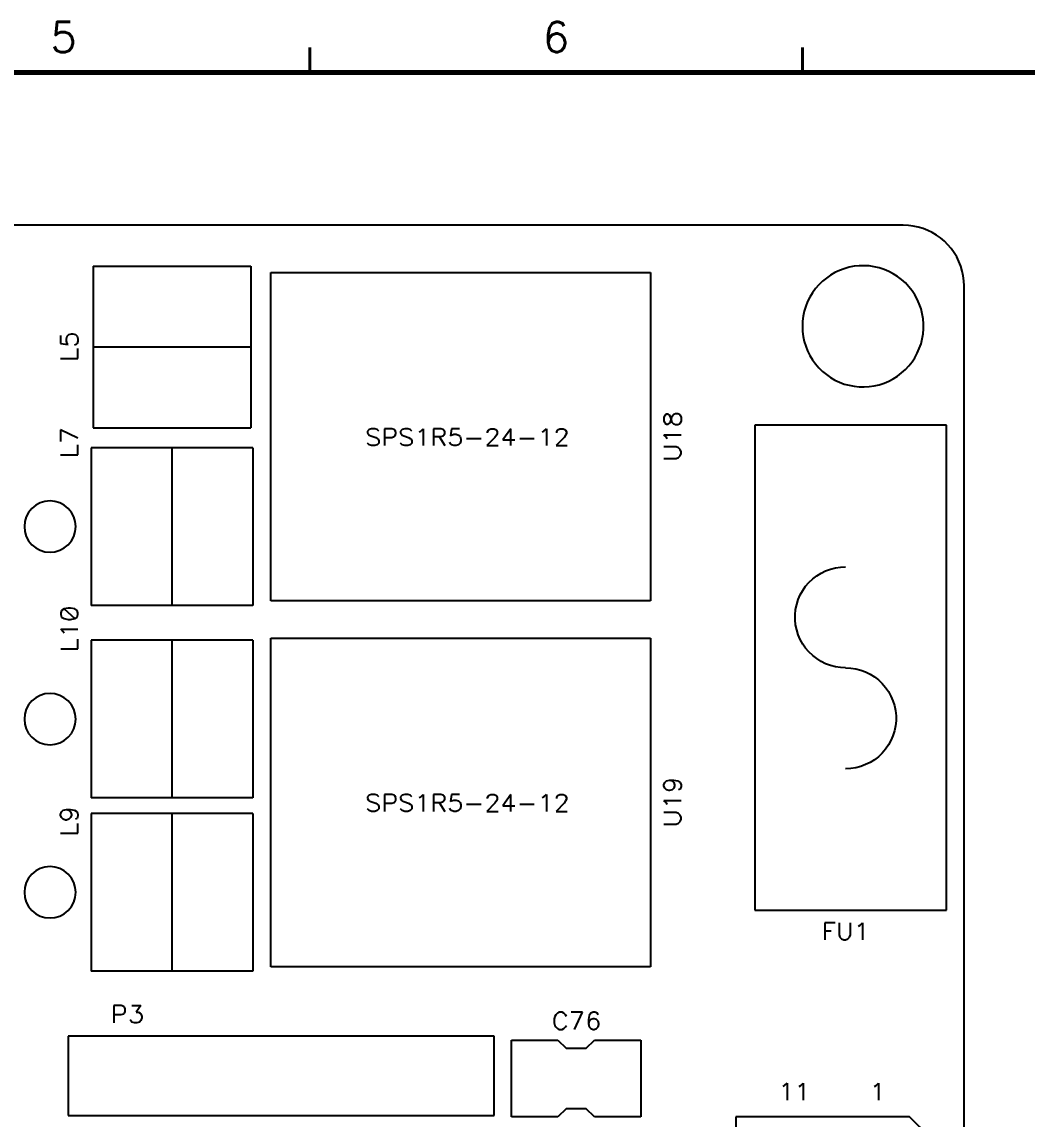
# Model space of a CAD drawing. Extents: x 295 to 953, y 10 to 290.
# Drawn here: x 707.2 to 806.7, y 181.4 to 290 of the extents above; entities that cross this region are included whole.
import ezdxf
from ezdxf.enums import TextEntityAlignment as Align

# ---------------------------------------------------------------- set-up
doc = ezdxf.new("R2010")
doc.units = 0
doc.header["$LTSCALE"] = 5
doc.header["$MEASUREMENT"] = 0
doc.layers.get('0').update_dxf_attribs({"linetype": 'CONTINUOUS', "lineweight": 25})
for name, color, linetype in [('130409_DV-DPH-A6_TSK', 10, 'CONTINUOUS'), ('문자', 4, 'CONTINUOUS'), ('테두리', 3, 'CONTINUOUS')]:
    doc.layers.add(name, color=color, linetype=linetype)
doc.styles.get("Standard").update_dxf_attribs({"font": 'simplex.shx'})

# ---------------------------------------------------------------- blocks, each defined once
blk = doc.blocks.new('C')
at = {"layer": '테두리'}
for points, const_width in [([(258.75, 287.5), (258.75, 285)], 0.3), ([(307.5, 287.5), (307.5, 285)], 0.3), ([(15, 285), (15, 15), (405, 15), (405, 285), (15, 285)], 0.5)]:
    blk.add_lwpolyline(points, dxfattribs=dict(at, const_width=const_width))
at = {"layer": '문자'}
for s, p in [('5', (234.38, 288.5)), ('6', (283.12, 288.5))]:
    blk.add_text(s, height=3, dxfattribs=at).set_placement(p, align=Align.MIDDLE)

msp = doc.modelspace()

# ---------------------------------------------------------------- linework, layer by layer
at = {"layer": '130409_DV-DPH-A6_TSK', "color": 7}
for p, q in [((794.47, 269.88), (586.48, 269.88)), ((794.47, 269.88), (586.48, 269.88)), ((794.97, 269.86), (794.47, 269.88)), ((794.97, 269.86), (794.47, 269.88)), ((795.46, 269.8), (794.97, 269.86)), ((795.46, 269.8), (794.97, 269.86)), ((795.95, 269.69), (795.46, 269.8)), ((795.95, 269.69), (795.46, 269.8)), ((796.42, 269.56), (795.95, 269.69)), ((796.42, 269.56), (795.95, 269.69)), ((796.89, 269.37), (796.42, 269.56)), ((796.89, 269.37), (796.42, 269.56)), ((797.33, 269.16), (796.89, 269.37)), ((797.33, 269.16), (796.89, 269.37)), ((797.75, 268.9), (797.33, 269.16)), ((797.75, 268.9), (797.33, 269.16)), ((798.16, 268.62), (797.75, 268.9)), ((798.16, 268.62), (797.75, 268.9)), ((798.54, 268.29), (798.16, 268.62)), ((798.54, 268.29), (798.16, 268.62)), ((798.89, 267.94), (798.54, 268.29)), ((798.89, 267.94), (798.54, 268.29)), ((799.21, 267.57), (798.89, 267.94)), ((799.21, 267.57), (798.89, 267.94)), ((799.5, 267.16), (799.21, 267.57)), ((799.5, 267.16), (799.21, 267.57)), ((799.75, 266.74), (799.5, 267.16)), ((799.75, 266.74), (799.5, 267.16)), ((799.97, 266.29), (799.75, 266.74)), ((799.97, 266.29), (799.75, 266.74)), ((800.15, 265.83), (799.97, 266.29)), ((800.15, 265.83), (799.97, 266.29)), ((714.28, 265.84), (729.88, 265.84)), ((714.28, 265.84), (714.28, 249.84)), ((729.88, 265.84), (729.88, 249.84)), ((731.86, 232.7), (731.86, 265.21)), ((731.86, 265.21), (769.45, 265.21)), ((769.45, 265.21), (769.45, 232.7)), ((787.26, 264.94), (786.85, 264.66)), ((787.7, 265.2), (787.26, 264.94)), ((788.15, 265.41), (787.7, 265.2)), ((788.62, 265.58), (788.15, 265.41)), ((789.1, 265.72), (788.62, 265.58)), ((789.6, 265.82), (789.1, 265.72)), ((790.1, 265.87), (789.6, 265.82)), ((790.6, 265.88), (790.1, 265.87)), ((791.1, 265.85), (790.6, 265.88)), ((791.6, 265.77), (791.1, 265.85)), ((792.09, 265.66), (791.6, 265.77)), ((792.57, 265.5), (792.09, 265.66)), ((793.03, 265.31), (792.57, 265.5)), ((793.48, 265.08), (793.03, 265.31)), ((793.9, 264.81), (793.48, 265.08)), ((800.29, 265.35), (800.15, 265.83)), ((800.29, 265.35), (800.15, 265.83)), ((800.39, 264.87), (800.29, 265.35)), ((800.39, 264.87), (800.29, 265.35)), ((786.1, 263.99), (785.77, 263.61)), ((786.46, 264.34), (786.1, 263.99)), ((786.85, 264.66), (786.46, 264.34)), ((794.3, 264.5), (793.9, 264.81)), ((794.67, 264.17), (794.3, 264.5)), ((795.02, 263.8), (794.67, 264.17)), ((800.46, 264.37), (800.39, 264.87)), ((800.46, 264.37), (800.39, 264.87)), ((800.48, 263.88), (800.46, 264.37)), ((800.48, 263.88), (800.46, 264.37)), ((800.48, 75.88), (800.48, 263.88)), ((800.48, 75.88), (800.48, 263.88)), ((785.22, 262.77), (784.99, 262.32)), ((785.48, 263.2), (785.22, 262.77)), ((785.77, 263.61), (785.48, 263.2)), ((795.33, 263.4), (795.02, 263.8)), ((795.61, 262.99), (795.33, 263.4)), ((795.85, 262.55), (795.61, 262.99)), ((784.81, 261.86), (784.66, 261.37)), ((784.99, 262.32), (784.81, 261.86)), ((796.05, 262.09), (795.85, 262.55)), ((796.22, 261.61), (796.05, 262.09)), ((784.56, 260.88), (784.5, 260.38)), ((784.66, 261.37), (784.56, 260.88)), ((796.34, 261.13), (796.22, 261.61)), ((796.43, 260.63), (796.34, 261.13)), ((796.47, 260.13), (796.43, 260.63)), ((784.5, 260.38), (784.48, 259.88)), ((784.48, 259.88), (784.5, 259.38)), ((796.43, 259.13), (796.47, 259.63)), ((796.47, 259.63), (796.47, 260.13)), ((711.06, 258.98), (711.06, 258.17)), ((711.64, 258.65), (711.72, 258.9)), ((711.64, 258.41), (711.64, 258.65)), ((711.72, 258.17), (711.64, 258.41)), ((711.72, 258.9), (711.88, 259.06)), ((711.88, 259.06), (712.13, 259.14)), ((712.13, 259.14), (712.29, 259.14)), ((712.29, 259.14), (712.53, 259.06)), ((712.53, 259.06), (712.69, 258.9)), ((712.69, 258.9), (712.78, 258.65)), ((712.78, 258.41), (712.69, 258.17)), ((712.78, 258.65), (712.78, 258.41)), ((784.5, 259.38), (784.56, 258.88)), ((784.56, 258.88), (784.66, 258.39)), ((796.22, 258.15), (796.34, 258.63)), ((796.34, 258.63), (796.43, 259.13)), ((711.06, 258.17), (711.8, 258.09)), ((711.8, 258.09), (711.72, 258.17)), ((712.61, 258.09), (712.45, 258)), ((712.69, 258.17), (712.61, 258.09)), ((712.78, 256.7), (712.78, 257.67)), ((714.28, 257.84), (729.88, 257.84)), ((784.66, 258.39), (784.81, 257.91)), ((784.81, 257.91), (784.99, 257.44)), ((784.99, 257.44), (785.22, 256.99)), ((795.85, 257.21), (796.05, 257.67)), ((796.05, 257.67), (796.22, 258.15)), ((711.06, 256.7), (712.78, 256.7)), ((785.22, 256.99), (785.48, 256.56)), ((785.48, 256.56), (785.77, 256.15)), ((795.02, 255.96), (795.33, 256.35)), ((795.33, 256.35), (795.61, 256.77)), ((795.61, 256.77), (795.85, 257.21)), ((785.77, 256.15), (786.1, 255.77)), ((786.1, 255.77), (786.46, 255.42)), ((786.46, 255.42), (786.85, 255.1)), ((793.9, 254.95), (794.3, 255.26)), ((794.3, 255.26), (794.67, 255.59)), ((794.67, 255.59), (795.02, 255.96)), ((786.85, 255.1), (787.26, 254.81)), ((787.26, 254.81), (787.7, 254.56)), ((787.7, 254.56), (788.15, 254.35)), ((788.15, 254.35), (788.62, 254.17)), ((788.62, 254.17), (789.1, 254.04)), ((791.6, 253.99), (792.09, 254.1)), ((792.09, 254.1), (792.57, 254.26)), ((792.57, 254.26), (793.03, 254.45)), ((793.03, 254.45), (793.48, 254.68)), ((793.48, 254.68), (793.9, 254.95)), ((789.1, 254.04), (789.6, 253.95)), ((789.6, 253.95), (790.1, 253.89)), ((790.1, 253.89), (790.6, 253.88)), ((790.6, 253.88), (791.1, 253.91)), ((791.1, 253.91), (791.6, 253.99)), ((770.86, 251.09), (770.78, 250.85)), ((770.78, 250.85), (770.78, 250.52)), ((771.02, 251.17), (770.86, 251.09)), ((771.18, 251.17), (771.02, 251.17)), ((771.34, 251.09), (771.18, 251.17)), ((771.42, 250.93), (771.34, 251.09)), ((771.51, 250.6), (771.42, 250.93)), ((771.51, 250.77), (771.59, 251)), ((771.59, 251), (771.75, 251.17)), ((771.75, 251.17), (771.91, 251.25)), ((771.91, 251.25), (772.15, 251.25)), ((772.15, 251.25), (772.31, 251.17)), ((772.31, 251.17), (772.39, 251.09)), ((772.39, 251.09), (772.48, 250.85)), ((772.48, 250.85), (772.48, 250.52)), ((714.28, 249.84), (729.88, 249.84)), ((741.85, 249.75), (741.61, 249.67)), ((742.16, 249.75), (741.85, 249.75)), ((742.4, 249.67), (742.16, 249.75)), ((743.84, 249.75), (743.12, 249.75)), ((743.12, 249.75), (743.12, 248.08)), ((744.08, 249.67), (743.84, 249.75)), ((745.12, 249.75), (744.88, 249.67)), ((745.44, 249.75), (745.12, 249.75)), ((745.67, 249.67), (745.44, 249.75)), ((746.71, 249.51), (746.95, 249.75)), ((746.95, 249.75), (746.95, 248.08)), ((748.7, 249.75), (747.98, 249.75)), ((747.98, 249.75), (747.98, 248.08)), ((748.94, 249.67), (748.7, 249.75)), ((749.74, 249.75), (749.66, 249.03)), ((750.53, 249.75), (749.74, 249.75)), ((753.48, 249.67), (753.64, 249.75)), ((753.64, 249.75), (753.96, 249.75)), ((753.96, 249.75), (754.12, 249.67)), ((755.63, 249.75), (754.84, 248.64)), ((755.63, 248.08), (755.63, 249.75)), ((758.9, 249.51), (759.14, 249.75)), ((759.14, 249.75), (759.14, 248.08)), ((760.33, 249.67), (760.49, 249.75)), ((760.49, 249.75), (760.81, 249.75)), ((760.81, 249.75), (760.97, 249.67)), ((770.78, 250.52), (770.86, 250.28)), ((770.86, 250.28), (771.02, 250.2)), ((771.02, 250.2), (771.18, 250.2)), ((771.18, 250.2), (771.34, 250.28)), ((771.34, 250.28), (771.42, 250.44)), ((771.42, 250.44), (771.51, 250.77)), ((771.59, 250.36), (771.51, 250.6)), ((771.75, 250.2), (771.59, 250.36)), ((771.91, 250.12), (771.75, 250.2)), ((772.15, 250.12), (771.91, 250.12)), ((772.31, 250.2), (772.15, 250.12)), ((772.39, 250.28), (772.31, 250.2)), ((772.48, 250.52), (772.39, 250.28)), ((779.76, 250.09), (779.76, 202.09)), ((798.75, 250.09), (779.76, 250.09)), ((798.75, 202.09), (798.75, 250.09)), ((712.78, 248.8), (711.06, 249.62)), ((711.06, 249.62), (711.06, 248.48)), ((741.61, 249.67), (741.45, 249.51)), ((741.45, 249.51), (741.45, 249.35)), ((741.45, 249.35), (741.53, 249.2)), ((741.53, 249.2), (741.61, 249.11)), ((741.61, 249.11), (741.77, 249.03)), ((741.77, 249.03), (742.25, 248.88)), ((742.25, 248.88), (742.4, 248.79)), ((742.57, 249.51), (742.4, 249.67)), ((742.4, 248.79), (742.48, 248.72)), ((742.48, 248.72), (742.57, 248.56)), ((743.12, 248.88), (743.84, 248.88)), ((743.84, 248.88), (744.08, 248.96)), ((744.16, 249.59), (744.08, 249.67)), ((744.08, 248.96), (744.16, 249.03)), ((744.24, 249.43), (744.16, 249.59)), ((744.16, 249.03), (744.24, 249.2)), ((744.24, 249.2), (744.24, 249.43)), ((744.88, 249.67), (744.71, 249.51)), ((744.71, 249.51), (744.71, 249.35)), ((744.71, 249.35), (744.8, 249.2)), ((744.8, 249.2), (744.88, 249.11)), ((744.88, 249.11), (745.03, 249.03)), ((745.03, 249.03), (745.51, 248.88)), ((745.51, 248.88), (745.67, 248.79)), ((745.83, 249.51), (745.67, 249.67)), ((745.67, 248.79), (745.75, 248.72)), ((745.75, 248.72), (745.83, 248.56)), ((746.55, 249.43), (746.71, 249.51)), ((747.98, 248.96), (748.7, 248.96)), ((748.54, 248.96), (749.1, 248.08)), ((748.7, 248.96), (748.94, 249.03)), ((749.02, 249.59), (748.94, 249.67)), ((748.94, 249.03), (749.02, 249.11)), ((749.1, 249.43), (749.02, 249.59)), ((749.02, 249.11), (749.1, 249.27)), ((749.1, 249.27), (749.1, 249.43)), ((749.66, 249.03), (749.74, 249.11)), ((749.74, 249.11), (749.98, 249.2)), ((749.98, 249.2), (750.22, 249.2)), ((750.22, 249.2), (750.45, 249.11)), ((750.45, 249.11), (750.61, 248.96)), ((750.61, 248.96), (750.69, 248.72)), ((750.69, 248.72), (750.69, 248.56)), ((751.25, 248.79), (752.68, 248.79)), ((754.04, 248.88), (753.24, 248.08)), ((753.32, 249.43), (753.4, 249.59)), ((753.32, 249.35), (753.32, 249.43)), ((753.4, 249.59), (753.48, 249.67)), ((754.2, 249.11), (754.04, 248.88)), ((754.12, 249.67), (754.2, 249.59)), ((754.2, 249.59), (754.28, 249.43)), ((754.28, 249.27), (754.2, 249.11)), ((754.28, 249.43), (754.28, 249.27)), ((754.84, 248.64), (756.03, 248.64)), ((756.51, 248.79), (757.94, 248.79)), ((758.74, 249.43), (758.9, 249.51)), ((760.89, 248.88), (760.1, 248.08)), ((760.18, 249.43), (760.25, 249.59)), ((760.18, 249.35), (760.18, 249.43)), ((760.25, 249.59), (760.33, 249.67)), ((761.05, 249.11), (760.89, 248.88)), ((760.97, 249.67), (761.05, 249.59)), ((761.05, 249.59), (761.13, 249.43)), ((761.13, 249.27), (761.05, 249.11)), ((761.13, 249.43), (761.13, 249.27)), ((771.02, 248.91), (770.78, 249.15)), ((770.78, 249.15), (772.48, 249.15)), ((771.1, 248.75), (771.02, 248.91)), ((712.78, 247.17), (712.78, 248.15)), ((714.08, 247.86), (714.08, 232.26)), ((730.08, 247.86), (714.08, 247.86)), ((722.08, 247.86), (722.08, 232.26)), ((730.08, 247.86), (730.08, 232.26)), ((741.61, 248.16), (741.45, 248.32)), ((741.85, 248.08), (741.61, 248.16)), ((742.16, 248.08), (741.85, 248.08)), ((742.4, 248.16), (742.16, 248.08)), ((742.57, 248.32), (742.4, 248.16)), ((742.57, 248.56), (742.57, 248.32)), ((744.88, 248.16), (744.71, 248.32)), ((745.12, 248.08), (744.88, 248.16)), ((745.44, 248.08), (745.12, 248.08)), ((745.67, 248.16), (745.44, 248.08)), ((745.83, 248.32), (745.67, 248.16)), ((745.83, 248.56), (745.83, 248.32)), ((749.66, 248.24), (749.58, 248.4)), ((749.74, 248.16), (749.66, 248.24)), ((749.98, 248.08), (749.74, 248.16)), ((750.22, 248.08), (749.98, 248.08)), ((750.45, 248.16), (750.22, 248.08)), ((750.61, 248.32), (750.45, 248.16)), ((750.69, 248.56), (750.61, 248.32)), ((753.24, 248.08), (754.36, 248.08)), ((760.1, 248.08), (761.21, 248.08)), ((771.99, 247.94), (770.78, 247.94)), ((772.23, 247.86), (771.99, 247.94)), ((772.39, 247.7), (772.23, 247.86)), ((772.48, 247.46), (772.39, 247.7)), ((711.06, 247.17), (712.78, 247.17)), ((770.78, 246.81), (771.99, 246.81)), ((771.99, 246.81), (772.23, 246.89)), ((772.23, 246.89), (772.39, 247.05)), ((772.39, 247.05), (772.48, 247.3)), ((772.48, 247.3), (772.48, 247.46)), ((708.61, 242.17), (708.22, 241.86)), ((709.04, 242.4), (708.61, 242.17)), ((709.52, 242.55), (709.04, 242.4)), ((710.02, 242.6), (709.52, 242.55)), ((710.51, 242.55), (710.02, 242.6)), ((710.99, 242.4), (710.51, 242.55)), ((711.42, 242.17), (710.99, 242.4)), ((711.81, 241.86), (711.42, 242.17)), ((707.67, 241.03), (707.52, 240.55)), ((707.9, 241.47), (707.67, 241.03)), ((708.22, 241.86), (707.9, 241.47)), ((712.13, 241.47), (711.81, 241.86)), ((712.36, 241.03), (712.13, 241.47)), ((712.51, 240.55), (712.36, 241.03)), ((707.52, 240.55), (707.48, 240.06)), ((707.48, 240.06), (707.52, 239.56)), ((712.56, 240.06), (712.51, 240.55)), ((712.51, 239.56), (712.56, 240.06)), ((707.52, 239.56), (707.67, 239.09)), ((707.67, 239.09), (707.9, 238.65)), ((712.13, 238.65), (712.36, 239.09)), ((712.36, 239.09), (712.51, 239.56)), ((707.9, 238.65), (708.22, 238.26)), ((708.22, 238.26), (708.61, 237.95)), ((708.61, 237.95), (709.04, 237.72)), ((710.99, 237.72), (711.42, 237.95)), ((711.42, 237.95), (711.81, 238.26)), ((711.81, 238.26), (712.13, 238.65)), ((709.04, 237.72), (709.52, 237.57)), ((709.52, 237.57), (710.02, 237.52)), ((710.02, 237.52), (710.51, 237.57)), ((710.51, 237.57), (710.99, 237.72)), ((786.33, 235.46), (786.78, 235.68)), ((786.78, 235.68), (787.26, 235.86)), ((787.26, 235.86), (787.75, 235.99)), ((787.75, 235.99), (788.25, 236.06)), ((788.25, 236.06), (788.76, 236.09)), ((784.8, 234.15), (785.13, 234.53)), ((785.13, 234.53), (785.5, 234.89)), ((785.5, 234.89), (785.9, 235.2)), ((785.9, 235.2), (786.33, 235.46)), ((784.27, 233.29), (784.51, 233.73)), ((784.51, 233.73), (784.8, 234.15)), ((769.45, 232.7), (731.86, 232.7)), ((783.92, 232.34), (784.07, 232.83)), ((784.07, 232.83), (784.27, 233.29)), ((711.17, 231.76), (711.08, 231.52)), ((711.08, 231.52), (711.08, 231.35)), ((711.08, 231.35), (711.17, 231.11)), ((711.41, 231.92), (711.17, 231.76)), ((711.82, 232), (711.41, 231.92)), ((711.41, 231.92), (712.46, 230.95)), ((712.05, 232), (711.82, 232)), ((712.46, 231.92), (712.05, 232)), ((712.7, 231.76), (712.46, 231.92)), ((712.78, 231.52), (712.7, 231.76)), ((712.7, 231.11), (712.78, 231.35)), ((712.78, 231.35), (712.78, 231.52)), ((730.08, 232.26), (714.08, 232.26)), ((783.76, 231.34), (783.81, 231.85)), ((783.76, 230.84), (783.76, 231.34)), ((783.81, 231.85), (783.92, 232.34)), ((711.17, 231.11), (711.41, 230.95)), ((711.41, 230.95), (711.82, 230.87)), ((711.82, 230.87), (712.05, 230.87)), ((712.05, 230.87), (712.46, 230.95)), ((712.46, 230.95), (712.7, 231.11)), ((783.81, 230.33), (783.76, 230.84)), ((783.92, 229.84), (783.81, 230.33)), ((711.33, 229.66), (711.08, 229.9)), ((711.08, 229.9), (712.78, 229.9)), ((711.41, 229.5), (711.33, 229.66)), ((784.07, 229.35), (783.92, 229.84)), ((784.27, 228.89), (784.07, 229.35)), ((712.78, 227.96), (712.78, 228.93)), ((714.08, 228.81), (714.08, 213.21)), ((730.08, 228.81), (714.08, 228.81)), ((722.08, 228.81), (722.08, 213.21)), ((730.08, 228.81), (730.08, 213.21)), ((731.86, 196.5), (731.86, 229.01)), ((731.86, 229.01), (769.45, 229.01)), ((769.45, 229.01), (769.45, 196.5)), ((784.51, 228.44), (784.27, 228.89)), ((784.8, 228.03), (784.51, 228.44)), ((785.13, 227.65), (784.8, 228.03)), ((711.08, 227.96), (712.78, 227.96)), ((785.5, 227.3), (785.13, 227.65)), ((785.9, 226.99), (785.5, 227.3)), ((786.33, 226.72), (785.9, 226.99)), ((786.78, 226.49), (786.33, 226.72)), ((787.26, 226.32), (786.78, 226.49)), ((787.75, 226.19), (787.26, 226.32)), ((788.25, 226.12), (787.75, 226.19)), ((788.76, 226.09), (788.25, 226.12)), ((788.76, 226.09), (789.26, 226.06)), ((789.26, 226.06), (789.76, 225.99)), ((789.76, 225.99), (790.25, 225.86)), ((790.25, 225.86), (790.73, 225.69)), ((790.73, 225.69), (791.18, 225.46)), ((791.18, 225.46), (791.61, 225.19)), ((791.61, 225.19), (792.01, 224.88)), ((792.01, 224.88), (792.38, 224.53)), ((792.38, 224.53), (792.71, 224.15)), ((792.71, 224.15), (793, 223.73)), ((793, 223.73), (793.24, 223.29)), ((708.22, 222.81), (707.9, 222.42)), ((708.61, 223.12), (708.22, 222.81)), ((709.04, 223.35), (708.61, 223.12)), ((709.52, 223.5), (709.04, 223.35)), ((710.02, 223.55), (709.52, 223.5)), ((710.51, 223.5), (710.02, 223.55)), ((710.99, 223.35), (710.51, 223.5)), ((711.42, 223.12), (710.99, 223.35)), ((711.81, 222.81), (711.42, 223.12)), ((712.13, 222.42), (711.81, 222.81)), ((793.24, 223.29), (793.44, 222.83)), ((793.44, 222.83), (793.59, 222.34)), ((707.52, 221.5), (707.48, 221.01)), ((707.67, 221.98), (707.52, 221.5)), ((707.9, 222.42), (707.67, 221.98)), ((712.36, 221.98), (712.13, 222.42)), ((712.51, 221.5), (712.36, 221.98)), ((712.56, 221.01), (712.51, 221.5)), ((793.59, 222.34), (793.7, 221.85)), ((793.7, 221.85), (793.75, 221.34)), ((707.48, 221.01), (707.52, 220.51)), ((707.52, 220.51), (707.67, 220.04)), ((712.36, 220.04), (712.51, 220.51)), ((712.51, 220.51), (712.56, 221.01)), ((793.75, 220.83), (793.7, 220.33)), ((793.75, 221.34), (793.75, 220.83)), ((707.67, 220.04), (707.9, 219.6)), ((707.9, 219.6), (708.22, 219.21)), ((711.81, 219.21), (712.13, 219.6)), ((712.13, 219.6), (712.36, 220.04)), ((793.44, 219.35), (793.24, 218.89)), ((793.59, 219.84), (793.44, 219.35)), ((793.7, 220.33), (793.59, 219.84)), ((708.22, 219.21), (708.61, 218.9)), ((708.61, 218.9), (709.04, 218.67)), ((709.04, 218.67), (709.52, 218.52)), ((709.52, 218.52), (710.02, 218.47)), ((710.02, 218.47), (710.51, 218.52)), ((710.51, 218.52), (710.99, 218.67)), ((710.99, 218.67), (711.42, 218.9)), ((711.42, 218.9), (711.81, 219.21)), ((793, 218.45), (792.71, 218.03)), ((793.24, 218.89), (793, 218.45)), ((792.01, 217.29), (791.61, 216.98)), ((792.38, 217.64), (792.01, 217.29)), ((792.71, 218.03), (792.38, 217.64)), ((789.26, 216.11), (788.76, 216.09)), ((789.76, 216.19), (789.26, 216.11)), ((790.25, 216.32), (789.76, 216.19)), ((790.73, 216.5), (790.25, 216.32)), ((791.18, 216.72), (790.73, 216.5)), ((791.61, 216.98), (791.18, 216.72)), ((771.02, 214.89), (771.34, 214.97)), ((771.34, 214.97), (771.59, 214.89)), ((771.34, 214.97), (771.75, 214.97)), ((771.75, 214.97), (772.15, 214.89)), ((770.78, 214.49), (770.86, 214.73)), ((770.78, 214.41), (770.78, 214.49)), ((770.86, 214.16), (770.78, 214.41)), ((770.86, 214.73), (771.02, 214.89)), ((771.02, 214.01), (770.86, 214.16)), ((771.26, 213.93), (771.02, 214.01)), ((771.34, 213.93), (771.26, 213.93)), ((771.59, 214.01), (771.34, 213.93)), ((771.59, 214.89), (771.75, 214.73)), ((771.75, 214.16), (771.59, 214.01)), ((771.75, 214.73), (771.83, 214.49)), ((771.83, 214.41), (771.75, 214.16)), ((771.83, 214.49), (771.83, 214.41)), ((772.15, 214.89), (772.39, 214.73)), ((772.39, 214.09), (772.23, 214.01)), ((772.39, 214.73), (772.48, 214.49)), ((772.48, 214.33), (772.39, 214.09)), ((772.48, 214.49), (772.48, 214.33)), ((730.08, 213.21), (714.08, 213.21)), ((741.61, 213.48), (741.45, 213.32)), ((741.45, 213.32), (741.45, 213.16)), ((741.45, 213.16), (741.53, 213)), ((741.53, 213), (741.61, 212.92)), ((741.85, 213.55), (741.61, 213.48)), ((741.61, 212.92), (741.77, 212.84)), ((741.77, 212.84), (742.25, 212.68)), ((742.16, 213.55), (741.85, 213.55)), ((742.4, 213.48), (742.16, 213.55)), ((742.57, 213.32), (742.4, 213.48)), ((743.84, 213.55), (743.12, 213.55)), ((743.12, 213.55), (743.12, 211.88)), ((744.08, 213.48), (743.84, 213.55)), ((744.16, 213.4), (744.08, 213.48)), ((744.08, 212.76), (744.16, 212.84)), ((744.24, 213.24), (744.16, 213.4)), ((744.16, 212.84), (744.24, 213)), ((744.24, 213), (744.24, 213.24)), ((744.88, 213.48), (744.71, 213.32)), ((744.71, 213.32), (744.71, 213.16)), ((744.71, 213.16), (744.8, 213)), ((744.8, 213), (744.88, 212.92)), ((745.12, 213.55), (744.88, 213.48)), ((744.88, 212.92), (745.03, 212.84)), ((745.03, 212.84), (745.51, 212.68)), ((745.44, 213.55), (745.12, 213.55)), ((745.67, 213.48), (745.44, 213.55)), ((745.83, 213.32), (745.67, 213.48)), ((746.55, 213.24), (746.71, 213.32)), ((746.71, 213.32), (746.95, 213.55)), ((746.95, 213.55), (746.95, 211.88)), ((748.7, 213.55), (747.98, 213.55)), ((747.98, 213.55), (747.98, 211.88)), ((748.94, 213.48), (748.7, 213.55)), ((748.7, 212.76), (748.94, 212.84)), ((749.02, 213.4), (748.94, 213.48)), ((748.94, 212.84), (749.02, 212.92)), ((749.1, 213.24), (749.02, 213.4)), ((749.02, 212.92), (749.1, 213.08)), ((749.1, 213.08), (749.1, 213.24)), ((749.74, 213.55), (749.66, 212.84)), ((749.66, 212.84), (749.74, 212.92)), ((750.53, 213.55), (749.74, 213.55)), ((749.74, 212.92), (749.98, 213)), ((749.98, 213), (750.22, 213)), ((750.22, 213), (750.45, 212.92)), ((750.45, 212.92), (750.61, 212.76)), ((753.32, 213.24), (753.4, 213.4)), ((753.32, 213.16), (753.32, 213.24)), ((753.4, 213.4), (753.48, 213.48)), ((753.48, 213.48), (753.64, 213.55)), ((753.64, 213.55), (753.96, 213.55)), ((753.96, 213.55), (754.12, 213.48)), ((754.2, 212.92), (754.04, 212.68)), ((754.12, 213.48), (754.2, 213.4)), ((754.2, 213.4), (754.28, 213.24)), ((754.28, 213.08), (754.2, 212.92)), ((754.28, 213.24), (754.28, 213.08)), ((755.63, 213.55), (754.84, 212.44)), ((755.63, 211.88), (755.63, 213.55)), ((758.74, 213.24), (758.9, 213.32)), ((758.9, 213.32), (759.14, 213.55)), ((759.14, 213.55), (759.14, 211.88)), ((760.18, 213.24), (760.25, 213.4)), ((760.18, 213.16), (760.18, 213.24)), ((760.25, 213.4), (760.33, 213.48)), ((760.33, 213.48), (760.49, 213.55)), ((760.49, 213.55), (760.81, 213.55)), ((760.81, 213.55), (760.97, 213.48)), ((761.05, 212.92), (760.89, 212.68)), ((760.97, 213.48), (761.05, 213.4)), ((761.05, 213.4), (761.13, 213.24)), ((761.13, 213.08), (761.05, 212.92)), ((761.13, 213.24), (761.13, 213.08)), ((771.02, 212.72), (770.78, 212.96)), ((770.78, 212.96), (772.48, 212.96)), ((711.06, 211.58), (711.15, 211.83)), ((711.15, 211.83), (711.31, 211.99)), ((711.31, 211.99), (711.64, 212.07)), ((711.64, 212.07), (711.88, 211.99)), ((711.64, 212.07), (712.04, 212.07)), ((711.88, 211.99), (712.04, 211.83)), ((712.04, 212.07), (712.45, 211.99)), ((712.04, 211.83), (712.13, 211.58)), ((712.45, 211.99), (712.69, 211.83)), ((712.69, 211.83), (712.78, 211.58)), ((741.61, 211.96), (741.45, 212.12)), ((741.85, 211.88), (741.61, 211.96)), ((742.16, 211.88), (741.85, 211.88)), ((742.4, 211.96), (742.16, 211.88)), ((742.25, 212.68), (742.4, 212.6)), ((742.4, 212.6), (742.48, 212.52)), ((742.57, 212.12), (742.4, 211.96)), ((742.48, 212.52), (742.57, 212.36)), ((742.57, 212.36), (742.57, 212.12)), ((743.12, 212.68), (743.84, 212.68)), ((743.84, 212.68), (744.08, 212.76)), ((744.88, 211.96), (744.71, 212.12)), ((745.12, 211.88), (744.88, 211.96)), ((745.44, 211.88), (745.12, 211.88)), ((745.67, 211.96), (745.44, 211.88)), ((745.51, 212.68), (745.67, 212.6)), ((745.67, 212.6), (745.75, 212.52)), ((745.83, 212.12), (745.67, 211.96)), ((745.75, 212.52), (745.83, 212.36)), ((745.83, 212.36), (745.83, 212.12)), ((747.98, 212.76), (748.7, 212.76)), ((748.54, 212.76), (749.1, 211.88)), ((749.66, 212.04), (749.58, 212.2)), ((749.74, 211.96), (749.66, 212.04)), ((749.98, 211.88), (749.74, 211.96)), ((750.22, 211.88), (749.98, 211.88)), ((750.45, 211.96), (750.22, 211.88)), ((750.61, 212.12), (750.45, 211.96)), ((750.61, 212.76), (750.69, 212.52)), ((750.69, 212.36), (750.61, 212.12)), ((750.69, 212.52), (750.69, 212.36)), ((751.25, 212.6), (752.68, 212.6)), ((754.04, 212.68), (753.24, 211.88)), ((753.24, 211.88), (754.36, 211.88)), ((754.84, 212.44), (756.03, 212.44)), ((756.51, 212.6), (757.94, 212.6)), ((760.89, 212.68), (760.1, 211.88)), ((760.1, 211.88), (761.21, 211.88)), ((771.99, 211.75), (770.78, 211.75)), ((771.1, 212.55), (771.02, 212.72)), ((772.23, 211.66), (771.99, 211.75)), ((711.06, 211.5), (711.06, 211.58)), ((711.15, 211.26), (711.06, 211.5)), ((711.31, 211.1), (711.15, 211.26)), ((711.55, 211.01), (711.31, 211.1)), ((711.64, 211.01), (711.55, 211.01)), ((711.88, 211.1), (711.64, 211.01)), ((712.04, 211.26), (711.88, 211.1)), ((712.13, 211.5), (712.04, 211.26)), ((712.13, 211.58), (712.13, 211.5)), ((712.69, 211.18), (712.53, 211.1)), ((712.78, 211.42), (712.69, 211.18)), ((712.78, 211.58), (712.78, 211.42)), ((712.78, 209.71), (712.78, 210.68)), ((714.08, 211.66), (714.08, 196.06)), ((730.08, 211.66), (714.08, 211.66)), ((722.08, 211.66), (722.08, 196.06)), ((730.08, 211.66), (730.08, 196.06)), ((771.99, 210.62), (772.23, 210.7)), ((772.39, 211.5), (772.23, 211.66)), ((772.23, 210.7), (772.39, 210.86)), ((772.48, 211.26), (772.39, 211.5)), ((772.39, 210.86), (772.48, 211.1)), ((772.48, 211.1), (772.48, 211.26)), ((711.06, 209.71), (712.78, 209.71)), ((770.78, 210.62), (771.99, 210.62)), ((709.52, 206.36), (709.04, 206.21)), ((710.02, 206.41), (709.52, 206.36)), ((710.51, 206.36), (710.02, 206.41)), ((710.99, 206.21), (710.51, 206.36)), ((707.9, 205.27), (707.67, 204.84)), ((708.22, 205.66), (707.9, 205.27)), ((708.61, 205.98), (708.22, 205.66)), ((709.04, 206.21), (708.61, 205.98)), ((711.42, 205.98), (710.99, 206.21)), ((711.81, 205.66), (711.42, 205.98)), ((712.13, 205.27), (711.81, 205.66)), ((712.36, 204.84), (712.13, 205.27)), ((707.52, 204.36), (707.48, 203.87)), ((707.67, 204.84), (707.52, 204.36)), ((712.51, 204.36), (712.36, 204.84)), ((712.56, 203.87), (712.51, 204.36)), ((707.48, 203.87), (707.52, 203.37)), ((707.52, 203.37), (707.67, 202.89)), ((712.36, 202.89), (712.51, 203.37)), ((712.51, 203.37), (712.56, 203.87)), ((707.67, 202.89), (707.9, 202.45)), ((707.9, 202.45), (708.22, 202.07)), ((708.22, 202.07), (708.61, 201.75)), ((711.42, 201.75), (711.81, 202.07)), ((711.81, 202.07), (712.13, 202.45)), ((712.13, 202.45), (712.36, 202.89)), ((779.76, 202.09), (798.75, 202.09)), ((708.61, 201.75), (709.04, 201.52)), ((709.04, 201.52), (709.52, 201.37)), ((709.52, 201.37), (710.02, 201.33)), ((710.02, 201.33), (710.51, 201.37)), ((710.51, 201.37), (710.99, 201.52)), ((710.99, 201.52), (711.42, 201.75)), ((787.72, 200.85), (786.69, 200.85)), ((786.69, 200.85), (786.69, 199.18)), ((786.69, 200.06), (787.32, 200.06)), ((788.12, 200.85), (788.12, 199.66)), ((789.23, 199.66), (789.23, 200.85)), ((790.03, 200.53), (790.19, 200.61)), ((790.19, 200.61), (790.42, 200.85)), ((790.42, 200.85), (790.42, 199.18)), ((788.12, 199.66), (788.2, 199.42)), ((788.2, 199.42), (788.36, 199.26)), ((788.36, 199.26), (788.59, 199.18)), ((788.59, 199.18), (788.76, 199.18)), ((788.76, 199.18), (788.99, 199.26)), ((788.99, 199.26), (789.15, 199.42)), ((789.15, 199.42), (789.23, 199.66)), ((730.08, 196.06), (714.08, 196.06)), ((769.45, 196.5), (731.86, 196.5)), ((717.06, 192.65), (716.33, 192.65)), ((716.33, 192.65), (716.33, 190.94)), ((717.31, 192.57), (717.06, 192.65)), ((717.39, 192.49), (717.31, 192.57)), ((717.47, 192.33), (717.39, 192.49)), ((717.47, 192.08), (717.47, 192.33)), ((718.13, 192.65), (719.02, 192.65)), ((719.02, 192.65), (718.53, 192)), ((716.33, 191.76), (717.06, 191.76)), ((717.06, 191.76), (717.31, 191.84)), ((717.31, 191.84), (717.39, 191.92)), ((717.39, 191.92), (717.47, 192.08)), ((718.04, 191.1), (717.96, 191.26)), ((718.13, 191.02), (718.04, 191.1)), ((718.53, 192), (718.78, 192)), ((718.78, 192), (718.94, 191.92)), ((719.02, 191.18), (718.86, 191.02)), ((718.94, 191.92), (719.02, 191.84)), ((719.02, 191.84), (719.1, 191.59)), ((719.1, 191.43), (719.02, 191.18)), ((719.1, 191.59), (719.1, 191.43)), ((759.98, 191.59), (759.91, 191.35)), ((759.91, 191.35), (759.91, 190.95)), ((760.07, 191.75), (759.98, 191.59)), ((760.23, 191.91), (760.07, 191.75)), ((760.39, 192), (760.23, 191.91)), ((760.71, 192), (760.39, 192)), ((760.87, 191.91), (760.71, 192)), ((761.04, 191.75), (760.87, 191.91)), ((761.12, 191.59), (761.04, 191.75)), ((762.73, 192), (761.6, 192)), ((761.92, 190.3), (762.73, 192)), ((763.38, 191.68), (763.3, 191.27)), ((763.3, 191.27), (763.3, 190.87)), ((763.38, 191.11), (763.3, 190.87)), ((763.54, 191.91), (763.38, 191.68)), ((763.54, 191.27), (763.38, 191.11)), ((763.78, 192), (763.54, 191.91)), ((763.78, 191.35), (763.54, 191.27)), ((763.94, 192), (763.78, 192)), ((763.86, 191.35), (763.78, 191.35)), ((764.1, 191.27), (763.86, 191.35)), ((764.19, 191.91), (763.94, 192)), ((764.26, 191.11), (764.1, 191.27)), ((764.26, 191.75), (764.19, 191.91)), ((764.34, 190.87), (764.26, 191.11)), ((718.37, 190.94), (718.13, 191.02)), ((718.61, 190.94), (718.37, 190.94)), ((718.86, 191.02), (718.61, 190.94)), ((759.91, 190.95), (759.98, 190.7)), ((759.98, 190.7), (760.07, 190.54)), ((760.07, 190.54), (760.23, 190.38)), ((760.23, 190.38), (760.39, 190.3)), ((760.39, 190.3), (760.71, 190.3)), ((760.71, 190.3), (760.87, 190.38)), ((760.87, 190.38), (761.04, 190.54)), ((761.04, 190.54), (761.12, 190.7)), ((763.3, 190.87), (763.38, 190.54)), ((763.38, 190.54), (763.54, 190.38)), ((763.54, 190.38), (763.78, 190.3)), ((763.78, 190.3), (763.86, 190.3)), ((763.86, 190.3), (764.1, 190.38)), ((764.1, 190.38), (764.26, 190.54)), ((764.26, 190.54), (764.34, 190.79)), ((764.34, 190.79), (764.34, 190.87)), ((730.34, 189.64), (711.8, 189.64)), ((711.8, 189.64), (711.8, 181.77)), ((753.96, 189.64), (730.34, 189.64)), ((753.96, 181.77), (753.96, 189.64)), ((755.69, 181.65), (755.69, 189.25)), ((755.69, 189.25), (760.28, 189.25)), ((760.28, 189.25), (761.09, 188.45)), ((763.08, 188.45), (763.89, 189.25)), ((763.89, 189.25), (768.48, 189.25)), ((768.48, 189.25), (768.48, 181.65)), ((761.09, 188.45), (763.08, 188.45)), ((782.57, 184.65), (782.72, 184.74)), ((782.72, 184.74), (782.96, 184.97)), ((782.96, 184.97), (782.96, 183.31)), ((784.15, 184.65), (784.31, 184.74)), ((784.31, 184.74), (784.55, 184.97)), ((784.55, 184.97), (784.55, 183.31)), ((791.61, 184.65), (791.77, 184.74)), ((791.77, 184.74), (792.01, 184.97)), ((792.01, 184.97), (792.01, 183.31)), ((761.09, 182.45), (760.28, 181.65)), ((763.08, 182.45), (761.09, 182.45)), ((763.89, 181.65), (763.08, 182.45)), ((711.8, 181.77), (753.96, 181.77)), ((760.28, 181.65), (755.69, 181.65)), ((768.48, 181.65), (763.89, 181.65)), ((777.89, 181.66), (777.89, 142.86)), ((795.09, 181.66), (777.89, 181.66)), ((797.08, 179.66), (795.09, 181.66))]:
    msp.add_line(p, q, dxfattribs=at)

# ---------------------------------------------------------------- block references
msp.add_blockref('C', (476.98, 0))

doc.saveas('drawing.dxf')
